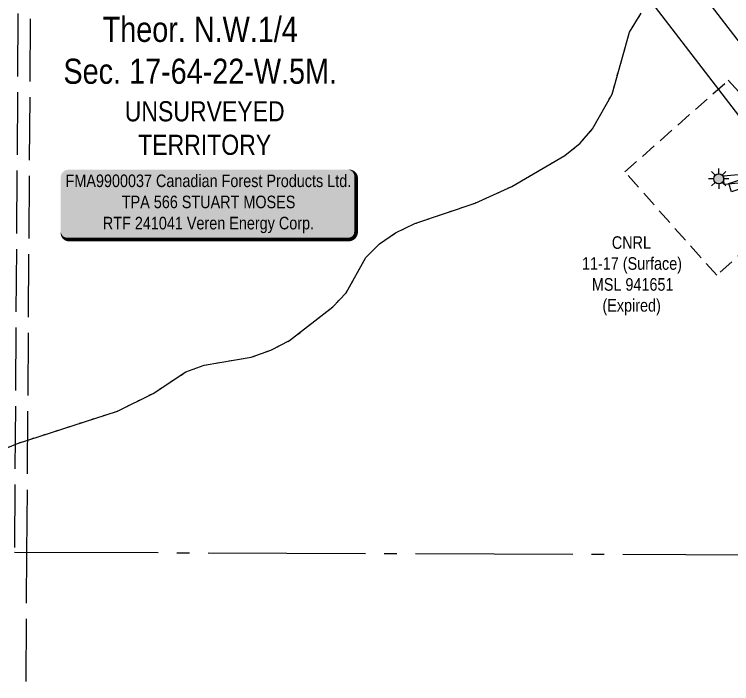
# Model space of a CAD drawing. Extents: x 471563 to 508050, y 6028961 to 6050146.
# Drawn here: x 480391 to 480961, y 6043324 to 6043857 of the extents above; entities that cross this region are included whole.
import ezdxf

# ---------------------------------------------------------------- set-up
doc = ezdxf.new("R2010")
doc.units = 0
doc.header["$LTSCALE"] = 5
for name, pattern in [('foc-ACCESSROAD', [3.75, 2.5, -1.25]), ('foc-QUARTERLINE', [33, 25, -3, 2, -3]), ('foc-UNSURVEYED', [12.5, 10, -2.5]), ('foc-WHEELTRACKS', [2, 0.4, -1.6])]:
    doc.linetypes.add(name, pattern=pattern)
for name, color, linetype in [('C-SYMBOL', 7, 'Continuous'), ('F-RW', 190, 'Continuous'), ('F-WS', 190, 'foc-ACCESSROAD'), ('F-WS-S', 190, 'Continuous'), ('L-SECQ', 8, 'foc-QUARTERLINE'), ('L-UNS-T', 3, 'Continuous'), ('L-USEC', 7, 'foc-UNSURVEYED'), ('T-WATER-P3', 160, 'foc-WHEELTRACKS')]:
    doc.layers.add(name, color=color, linetype=linetype)
doc.layers.add('F-WS-T', color=190, linetype='Continuous', lineweight=9)
doc.styles.add('175L', font='ARIALN.TTF', dxfattribs={"height": 20})
doc.styles.add('80', font='ARIALN.TTF', dxfattribs={"height": 10})
doc.styles.add('80L', font='ARIALN.TTF', dxfattribs={"height": 10})
doc.styles.add('foc-LtypeFont', font='ARIALN.TTF', dxfattribs={"height": 7.35})
doc.linetypes.add('foc-TOPO-flowdirection-NOLINE', pattern='A,0,[">",foc-LtypeFont,S=0.3,R=0,X=0,Y=-0.945],-20,[">",foc-LtypeFont,S=0.3,R=0,X=0,Y=-0.945],0', length=20)

# ---------------------------------------------------------------- blocks, each defined once
blk = doc.blocks.new('*U68')
h = blk.add_hatch(color=255)
edge = h.paths.add_edge_path()
edge.add_line((-111.5, -28.5), (111.5, -28.5))
edge.add_arc((111.5, -22.5), 6, 270, 360)
edge.add_line((117.5, -22.5), (117.5, 21))
edge.add_arc((111.5, 21), 6, 0, 90)
edge.add_line((111.5, 27), (-111.5, 27))
edge.add_arc((-111.5, 21), 6, 90, 180)
edge.add_line((-117.5, 21), (-117.5, -22.5))
edge.add_arc((-111.5, -22.5), 6, 180, 270)
at = {"color": 44, "flags": 128}
blk.add_lwpolyline([(-111.5, -28.5, 3, 3, 0), (111.5, -28.5, 3, 3, 0.414214), (117.5, -22.5, 3, 3, 0), (117.5, 21, 3, 0, 0.414214), (111.5, 27, 0, 0, 0), (-111.5, 27, 0, 0, 0.414214), (-117.5, 21, 0, 0, 0), (-117.5, -22.5, 0, 3, 0.414214)], format="xyseb", close=True, dxfattribs=at)
at = {"color": 44, "style": '80'}
blk.add_attdef('ENTER_TEXT_001', (-35.99, -5), '', height=10, dxfattribs=at)
blk = doc.blocks.new('GAS')
h = blk.add_hatch(color=255)
h.dxf.hatch_style = 1
edge = h.paths.add_edge_path()
edge.add_arc((0, 0), 0.9, 0, 360)
for p, q in [((-0.57, 0.57), (-1.14, 1.14)), ((0, 0.81), (0, 1.62)), ((0.57, 0.57), (1.14, 1.14)), ((-0.81, 0), (-1.62, 0)), ((1.62, 0), (0.81, 0)), ((-0.57, -0.57), (-1.14, -1.14)), ((0, -0.81), (0, -1.62)), ((1.14, -1.14), (0.57, -0.57))]:
    blk.add_line(p, q)
blk.add_circle((0, 0), 0.8)

msp = doc.modelspace()

# ---------------------------------------------------------------- linework, layer by layer
at = {"layer": 'F-RW', "flags": 128}
for points in [[(481315.012, 6043323.977), (481053.885, 6043663.493), (480748.383, 6044060.704), (480412.589, 6044497.299), (479921.387, 6045135.953)], [(481360.504, 6043323.878), (481082.421, 6043685.44), (480776.919, 6044082.652), (480441.125, 6044519.247), (479966.76, 6045136.01)]]:
    msp.add_lwpolyline(points, dxfattribs=at)
at = {"layer": 'F-RW'}
for points in [[(481629.595, 6044134.518), (481529.606, 6044194.396), (481515.559, 6044189.197), (481500.498, 6044144.604), (481447.076, 6044108.165), (481369.835, 6044115.066), (481339.073, 6044101.57), (481299.421, 6044008.085), (481188.139, 6043905.415), (481004.135, 6043725.746), (480955.444, 6043721.295), (480954.807, 6043728.263), (481001.024, 6043732.487), (481183.322, 6043910.49), (481293.569, 6044012.205), (481333.717, 6044106.86), (481368.669, 6044122.194), (481445.203, 6044115.357), (481494.619, 6044149.063), (481509.999, 6044194.599), (481530.323, 6044202.121), (481633.921, 6044140.082)], [(481020.076, 6043735.158), (480961.317, 6043715.598), (480959.107, 6043722.241), (481015.019, 6043740.854)]]:
    msp.add_lwpolyline(points, dxfattribs=at)
at = {"layer": 'F-WS'}
msp.add_lwpolyline([(481025.672, 6043759.19), (481011.26, 6043745.088), (481015.019, 6043740.854), (481020.076, 6043735.158), (481031.704, 6043722.063), (480949.436, 6043649.019), (480876.393, 6043731.287), (480958.66, 6043804.33), (481001.288, 6043756.319), (481015.179, 6043769.913), (481172.713, 6043924.069), (481202.584, 6043951.685), (481286.126, 6044020.387), (481352.722, 6044201.657), (481356.341, 6044211.507), (481349.804, 6044221.845), (481360.356, 6044221.231), (481375.289, 6044219.616), (481300.199, 6044015.217), (481202.462, 6043931.141), (481183.054, 6043913.198), (481025.672, 6043759.19)], close=True, dxfattribs=at)
at = {"layer": 'L-SECQ', "flags": 128}
msp.add_lwpolyline([(481164.836, 6043425.557), (480390.51, 6043428.357)], dxfattribs=at)
at = {"layer": 'L-USEC', "flags": 128}
for points in [[(480395.939, 6044232.341), (480390.509, 6043428.295)], [(480400.552, 6043428.321), (480405.982, 6044232.368)], [(480399.858, 6043325.505), (480400.552, 6043428.321)]]:
    msp.add_lwpolyline(points, dxfattribs=at)
at = {"layer": 'T-WATER-P3', "linetype": 'foc-TOPO-flowdirection-NOLINE', "flags": 128}
msp.add_lwpolyline([(480270.721, 6043477.318), (480292.726, 6043485.39), (480377.333, 6043508.658), (480392.964, 6043515.212), (480472.476, 6043540.957), (480500.859, 6043555.034), (480527.027, 6043572.061), (480541.514, 6043577.538), (480578.999, 6043583.785), (480594.746, 6043589.499), (480609.54, 6043597.016), (480643.965, 6043623.921), (480654.684, 6043635.052), (480670.141, 6043663.095), (480681.04, 6043673.986), (480693.795, 6043682.71), (480709.129, 6043690.166), (480757.152, 6043706.584), (480786.311, 6043719.64), (480828.594, 6043744.359), (480840.872, 6043754.166), (480850.634, 6043765.601), (480866.209, 6043793.342), (480880.104, 6043842.519), (480889.352, 6043857.697)], dxfattribs=at)
at = {"layer": 'T-WATER-P3', "flags": 128}
msp.add_lwpolyline([(480270.721, 6043477.318), (480292.726, 6043485.39), (480377.333, 6043508.658), (480392.964, 6043515.212), (480472.476, 6043540.957), (480500.859, 6043555.034), (480527.027, 6043572.061), (480541.514, 6043577.538), (480578.999, 6043583.785), (480594.746, 6043589.499), (480609.54, 6043597.016), (480643.965, 6043623.921), (480654.684, 6043635.052), (480670.141, 6043663.095), (480681.04, 6043673.986), (480693.795, 6043682.71), (480709.129, 6043690.166), (480757.152, 6043706.584), (480786.311, 6043719.64), (480828.594, 6043744.359), (480840.872, 6043754.166), (480850.634, 6043765.601), (480866.209, 6043793.342), (480880.104, 6043842.519), (480889.352, 6043857.697)], dxfattribs=at)

# ---------------------------------------------------------------- block references
ref = msp.add_blockref('*U68', (480544.944, 6043706.045))
ref.add_attrib('ENTER_TEXT_001', 'FMA9900037 Canadian Forest Products Ltd.', (480431.277, 6043719.271), dxfattribs={"color": 44, "height": 10, "style": '80'})
ref.add_attrib('ENTER_TEXT_002', 'TPA 566 STUART MOSES', (480476.028, 6043702.427), dxfattribs={"color": 44, "height": 10, "style": '80'})
ref.add_attrib('ENTER_TEXT_003', 'RTF 241041 Veren Energy Corp.', (480460.943, 6043685.583), dxfattribs={"color": 44, "height": 10, "style": '80'})
at = {"layer": 'F-WS-S', "xscale": 4.999999999999957, "yscale": 4.999999999999957, "zscale": 4.999999999999957}
msp.add_blockref('GAS', (480951.064, 6043725.842), dxfattribs=at)

# ---------------------------------------------------------------- texts
at = {"layer": 'C-SYMBOL', "color": 3, "insert": (480538.444, 6043854.84), "char_height": 20, "width": 215.98445, "attachment_point": 2, "style": '175L'}
msp.add_mtext('Theor. N.W.1/4\\PSec. 17-64-22-W.5M.', dxfattribs=at)
at = {"layer": 'F-WS-T', "insert": (480841.587, 6043680.101), "char_height": 10, "width": 78.99495, "attachment_point": 1, "style": '80L'}
msp.add_mtext('\\pi24.39857;CNRL\\P\\pi0.66392;11-17 (Surface)\\P\\pi8.50157;MSL 941651\\P\\pi16.95655;(Expired)', dxfattribs=at)
at = {"layer": 'L-UNS-T', "color": 3, "insert": (480541.986, 6043766.154), "char_height": 16, "attachment_point": 5, "style": '80L'}
msp.add_mtext_dynamic_manual_height_columns('UNSURVEYED TERRITORY', width=126.41479, gutter_width=47.5, heights=[0], dxfattribs=at)

doc.saveas('drawing.dxf')
